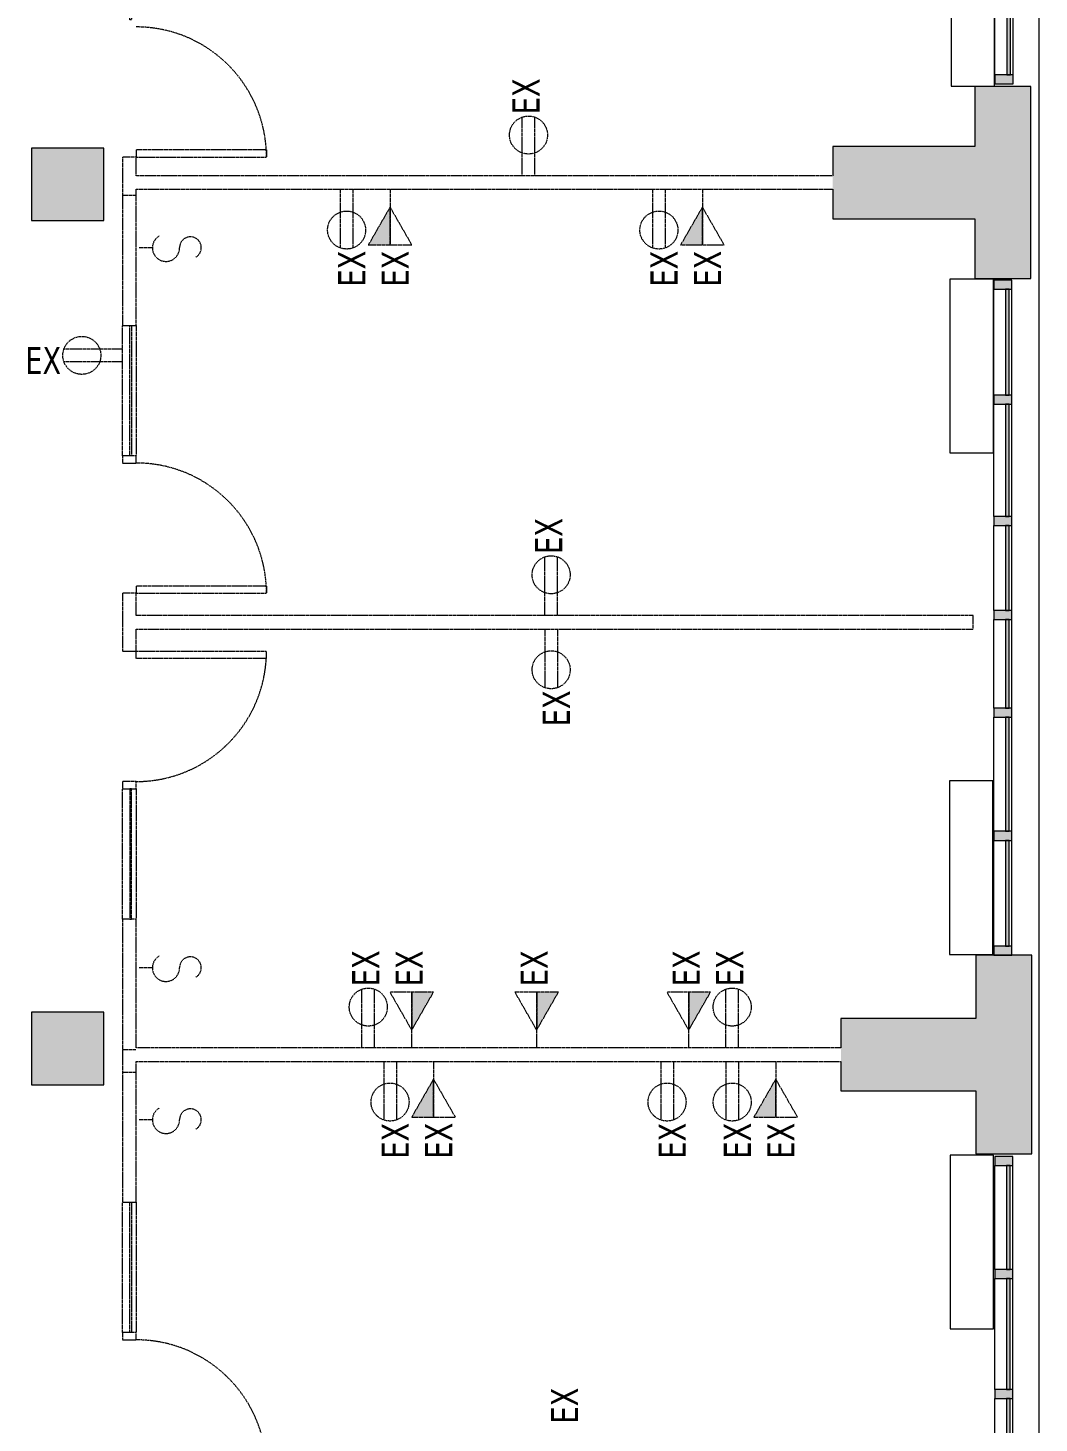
# Model space of a CAD drawing. Header units: inches. Extents: x -674 to 800, y -349 to 915.
# Drawn here: x 520.8 to 800, y 49.6 to 435.1 of the extents above; entities that cross this region are included whole.
import ezdxf

# ---------------------------------------------------------------- set-up
doc = ezdxf.new("R2010")
doc.units = ezdxf.units.IN
doc.header["$MEASUREMENT"] = 0
for name, pattern in [('Demolished', [0.1875, 0.125, -0.0625]), ('Demolished 3_128_', [0.046875, 0.023437, -0.023437]), ('Hidden 1_16_', [0.09375, 0.0625, -0.03125])]:
    doc.linetypes.add(name, pattern=pattern)
for name, color, linetype, lineweight in [('A-ANNO-NOTE', 131, 'Demolished', 9), ('A-DOOR', 31, 'Continuous', 13), ('A-DOOR-FRAM', 31, 'Demolished', 20), ('A-FLOR', 192, 'Continuous', 13), ('A-GLAZ', 151, 'Demolished', 20), ('A-GLAZ-CURT', 52, 'Continuous', 13), ('A-GLAZ-CWMG', 51, 'Continuous', 13), ('A-WALL', 113, 'Continuous', 13), ('A-WALL-PATT', 111, 'Continuous', 13), ('M-EQPM', 50, 'Continuous', 13)]:
    doc.layers.add(name, color=color, linetype=linetype, lineweight=lineweight)
doc.styles.add('Tahoma', font='tahoma.ttf', dxfattribs={"width": 0.85, "height": 7.5})

# ---------------------------------------------------------------- blocks, each defined once
blk = doc.blocks.new('System Panel - Glazed-1563014-New Construction - Demolition Plan')
at = {"layer": 'A-GLAZ-CURT', "lineweight": 9}
blk.add_hatch(color=9, dxfattribs=at).paths.add_polyline_path([(14.25, 1.75), (-14.25, 1.75), (-14.25, 0.75), (14.25, 0.75)], flags=0)
at = {"layer": 'A-GLAZ-CURT', "color": 251, "lineweight": 20}
for p, q in [((14.25, 1.75), (-14.25, 1.75)), ((-14.25, 1.75), (-14.25, 0.75)), ((-14.25, 0.75), (14.25, 0.75)), ((14.25, 0.75), (14.25, 1.75))]:
    blk.add_line(p, q, dxfattribs=at)
blk = doc.blocks.new('Rectangular Mullion - Rectangular Mullion 1-1562989-New Construction - Demolition Plan')
at = {"layer": 'A-GLAZ-CWMG', "lineweight": 9}
blk.add_hatch(color=9, dxfattribs=at).paths.add_polyline_path([(1.25, 2.5), (1.25, -2.5), (-1.25, -2.5), (-1.25, 2.5)], flags=0)
at = {"layer": 'A-GLAZ-CWMG', "color": 251, "lineweight": 20}
for p, q in [((-1.25, 2.5), (1.25, 2.5)), ((-1.25, -2.5), (-1.25, 2.5)), ((1.25, 2.5), (1.25, -2.5)), ((1.25, -2.5), (-1.25, -2.5))]:
    blk.add_line(p, q, dxfattribs=at)
blk = doc.blocks.new('Rectangular Mullion - Rectangular Mullion 1-1562993-New Construction - Demolition Plan')
at = {"layer": 'A-GLAZ-CWMG', "lineweight": 9}
blk.add_hatch(color=9, dxfattribs=at).paths.add_polyline_path([(0, -1.75), (0, -2.5), (-2.5, -2.5), (-2.5, 2.5), (0, 2.5), (0, -0.75)], flags=0)
at = {"layer": 'A-GLAZ-CWMG', "color": 251, "lineweight": 20}
for p, q in [((-2.5, 2.5), (0, 2.5)), ((-2.5, -2.5), (-2.5, 2.5)), ((0, 2.5), (0, -2.5)), ((0, -2.5), (-2.5, -2.5))]:
    blk.add_line(p, q, dxfattribs=at)
blk = doc.blocks.new('System Panel - Glazed-1562994-New Construction - Demolition Plan')
at = {"layer": 'A-GLAZ-CURT', "lineweight": 9}
blk.add_hatch(color=9, dxfattribs=at).paths.add_polyline_path([(14.625, 1.75), (-14.625, 1.75), (-14.625, 0.75), (14.625, 0.75)], flags=0)
at = {"layer": 'A-GLAZ-CURT', "color": 251, "lineweight": 20}
for p, q in [((14.625, 1.75), (-14.625, 1.75)), ((-14.625, 1.75), (-14.625, 0.75)), ((-14.625, 0.75), (14.625, 0.75)), ((14.625, 0.75), (14.625, 1.75))]:
    blk.add_line(p, q, dxfattribs=at)
blk = doc.blocks.new('Rectangular Mullion - Rectangular Mullion 1-1562964-New Construction - Demolition Plan')
at = {"layer": 'A-GLAZ-CWMG', "lineweight": 9}
for p, q in [((787.54, 181.4), (787.54, 210.65)), ((792.54, 181.4), (792.54, 210.65))]:
    blk.add_line(p, q, dxfattribs=at)
blk = doc.blocks.new('System Panel - Glazed-1562995-New Construction - Demolition Plan')
at = {"layer": 'A-GLAZ-CURT', "lineweight": 9}
blk.add_hatch(color=9, dxfattribs=at).paths.add_polyline_path([(15.75, 1.75), (-15.75, 1.75), (-15.75, 0.75), (15.75, 0.75)], flags=0)
at = {"layer": 'A-GLAZ-CURT', "color": 251, "lineweight": 20}
for p, q in [((15.75, 1.75), (-15.75, 1.75)), ((-15.75, 1.75), (-15.75, 0.75)), ((-15.75, 0.75), (15.75, 0.75)), ((15.75, 0.75), (15.75, 1.75))]:
    blk.add_line(p, q, dxfattribs=at)
blk = doc.blocks.new('Rectangular Mullion - Rectangular Mullion 1-1562980-New Construction - Demolition Plan')
at = {"layer": 'A-GLAZ-CWMG', "lineweight": 9}
for p, q in [((787.54, 213.15), (787.54, 244.65)), ((792.54, 213.15), (792.54, 244.65))]:
    blk.add_line(p, q, dxfattribs=at)
blk = doc.blocks.new('System Panel - Glazed-1562996-New Construction - Demolition Plan')
at = {"layer": 'A-GLAZ-CURT', "lineweight": 9}
blk.add_hatch(color=9, dxfattribs=at).paths.add_polyline_path([(-10.67, 0.75), (12.25, 0.75), (12.25, 1.75), (-12.25, 1.75), (-12.25, 0.75)], flags=0)
at = {"layer": 'A-GLAZ-CURT', "color": 251, "lineweight": 20}
for p, q in [((12.25, 1.75), (-12.25, 1.75)), ((-12.25, 1.75), (-12.25, 0.75)), ((-12.25, 0.75), (12.25, 0.75)), ((12.25, 0.75), (12.25, 1.75))]:
    blk.add_line(p, q, dxfattribs=at)
blk = doc.blocks.new('Rectangular Mullion - Rectangular Mullion 1-1562977-New Construction - Demolition Plan')
at = {"layer": 'A-GLAZ-CWMG', "lineweight": 9}
for p, q in [((787.54, 247.15), (787.54, 271.65)), ((792.54, 247.15), (792.54, 271.65))]:
    blk.add_line(p, q, dxfattribs=at)
blk = doc.blocks.new('System Panel - Glazed-1562997-New Construction - Demolition Plan')
at = {"layer": 'A-GLAZ-CURT', "lineweight": 9}
blk.add_hatch(color=9, dxfattribs=at).paths.add_polyline_path([(11.75, 1.75), (-11.75, 1.75), (-11.75, 0.75), (11.75, 0.75)], flags=0)
at = {"layer": 'A-GLAZ-CURT', "color": 251, "lineweight": 20}
for p, q in [((11.75, 1.75), (-11.75, 1.75)), ((-11.75, 1.75), (-11.75, 0.75)), ((-11.75, 0.75), (11.75, 0.75)), ((11.75, 0.75), (11.75, 1.75))]:
    blk.add_line(p, q, dxfattribs=at)
blk = doc.blocks.new('Rectangular Mullion - Rectangular Mullion 1-1562973-New Construction - Demolition Plan')
at = {"layer": 'A-GLAZ-CWMG', "lineweight": 9}
for p, q in [((787.54, 274.15), (787.54, 297.65)), ((792.54, 274.15), (792.54, 297.65))]:
    blk.add_line(p, q, dxfattribs=at)
blk = doc.blocks.new('System Panel - Glazed-1562998-New Construction - Demolition Plan')
at = {"layer": 'A-GLAZ-CURT', "lineweight": 9}
blk.add_hatch(color=9, dxfattribs=at).paths.add_polyline_path([(-15.5, 0.75), (15.5, 0.75), (15.5, 1.75), (-15.5, 1.75)], flags=0)
at = {"layer": 'A-GLAZ-CURT', "color": 251, "lineweight": 20}
for p, q in [((15.5, 1.75), (-15.5, 1.75)), ((-15.5, 1.75), (-15.5, 0.75)), ((-15.5, 0.75), (15.5, 0.75)), ((15.5, 0.75), (15.5, 1.75))]:
    blk.add_line(p, q, dxfattribs=at)
blk = doc.blocks.new('Rectangular Mullion - Rectangular Mullion 1-1562969-New Construction - Demolition Plan')
at = {"layer": 'A-GLAZ-CWMG', "lineweight": 9}
for p, q in [((787.54, 300.15), (787.54, 331.15)), ((792.54, 300.15), (792.54, 331.15))]:
    blk.add_line(p, q, dxfattribs=at)
blk = doc.blocks.new('Rectangular Mullion - Rectangular Mullion 1-1563009-New Construction - Demolition Plan')
at = {"layer": 'A-GLAZ-CWMG', "lineweight": 9}
for p, q in [((787.85, 422.15), (787.85, 450.65)), ((792.85, 422.15), (792.85, 450.65))]:
    blk.add_line(p, q, dxfattribs=at)
blk = doc.blocks.new('System Panel - Glazed-1563873-New Construction - Demolition Plan')
at = {"layer": 'A-GLAZ-CURT', "lineweight": 9}
blk.add_hatch(color=9, dxfattribs=at).paths.add_polyline_path([(15.34375, 1.75), (-15.34375, 1.75), (-15.34375, 0.75), (15.34375, 0.75)], flags=0)
at = {"layer": 'A-GLAZ-CURT', "color": 251, "lineweight": 20}
for p, q in [((15.34375, 1.75), (-15.34375, 1.75)), ((-15.34375, 1.75), (-15.34375, 0.75)), ((-15.34375, 0.75), (15.34375, 0.75)), ((15.34375, 0.75), (15.34375, 1.75))]:
    blk.add_line(p, q, dxfattribs=at)
blk = doc.blocks.new('System Panel - Glazed-1563874-New Construction - Demolition Plan')
at = {"layer": 'A-GLAZ-CURT', "lineweight": 9}
blk.add_hatch(color=9, dxfattribs=at).paths.add_polyline_path([(14.34375, 1.75), (-14.34375, 1.75), (-14.34375, 0.75), (14.34375, 0.75)], flags=0)
at = {"layer": 'A-GLAZ-CURT', "color": 251, "lineweight": 20}
for p, q in [((14.34375, 1.75), (-14.34375, 1.75)), ((-14.34375, 1.75), (-14.34375, 0.75)), ((-14.34375, 0.75), (14.34375, 0.75)), ((14.34375, 0.75), (14.34375, 1.75))]:
    blk.add_line(p, q, dxfattribs=at)
blk = doc.blocks.new('Rectangular Mullion - Rectangular Mullion 1-1563869-New Construction - Demolition Plan')
at = {"layer": 'A-GLAZ-CWMG', "lineweight": 9}
for p, q in [((787.79, 92.09), (787.79, 120.78)), ((792.79, 92.09), (792.79, 120.78))]:
    blk.add_line(p, q, dxfattribs=at)
blk = doc.blocks.new('Rectangular Mullion - Rectangular Mullion 1-1563870-New Construction - Demolition Plan')
at = {"layer": 'A-GLAZ-CWMG', "lineweight": 9}
for p, q in [((787.79, 58.9), (787.79, 89.59)), ((792.79, 58.9), (792.79, 89.59))]:
    blk.add_line(p, q, dxfattribs=at)
blk = doc.blocks.new('Rectangular Mullion - Rectangular Mullion 1-V10-New Construction - Demolition Plan')
at = {"layer": 'A-GLAZ-CWMG', "lineweight": 9}
for p, q in [((787.79, 32.53), (787.79, 56.4)), ((792.79, 31.9), (792.79, 56.4))]:
    blk.add_line(p, q, dxfattribs=at)
blk = doc.blocks.new('Single-Flush - With Sidelight - 36_ x 84_-1632975-New Construction - Demolition Plan')
at = {"layer": 'A-DOOR', "color": 251, "linetype": 'Hidden 1_16_', "lineweight": 20}
for p, q in [((-16, -1.875), (-18, -1.875)), ((-18, -1.875), (-18, -37.875)), ((-16, -37.875), (-16, -1.875)), ((-16, -37.875), (-18, -37.875))]:
    blk.add_line(p, q, dxfattribs=at)
at = {"layer": 'A-DOOR', "color": 252, "linetype": 'Demolished 3_128_', "lineweight": 9}
blk.add_arc((-18, -1.875), 36, 270, 0, dxfattribs=at)
at = {"layer": 'A-DOOR-FRAM', "color": 251, "linetype": 'Hidden 1_16_'}
blk.add_line((92, 1.875), (92, -1.875), dxfattribs=at)
at = {"layer": 'A-GLAZ', "color": 251, "linetype": 'Hidden 1_16_'}
for p, q in [((20, -0.625), (20, -0.125)), ((20, -0.125), (56, -0.125)), ((56, -0.625), (20, -0.625)), ((56, -0.125), (56, -0.625))]:
    blk.add_line(p, q, dxfattribs=at)
blk = doc.blocks.new('Single-Flush - With Sidelight - 36_ x 84_-1633074-New Construction - Demolition Plan')
at = {"layer": 'A-DOOR', "color": 251, "linetype": 'Hidden 1_16_', "lineweight": 20}
for p, q in [((-16, 37.875), (-18, 37.875)), ((-18, 1.875), (-18, 37.875)), ((-16, 37.875), (-16, 1.875)), ((-16, 1.875), (-18, 1.875))]:
    blk.add_line(p, q, dxfattribs=at)
at = {"layer": 'A-DOOR', "color": 252, "linetype": 'Demolished 3_128_', "lineweight": 9}
blk.add_arc((-18, 1.875), 36, 360, 90, dxfattribs=at)
at = {"layer": 'A-DOOR-FRAM', "color": 251, "linetype": 'Hidden 1_16_'}
blk.add_line((92, -1.875), (92, 1.875), dxfattribs=at)
at = {"layer": 'A-GLAZ', "color": 251, "linetype": 'Hidden 1_16_'}
for p, q in [((56, 0.625), (20, 0.625)), ((20, 0.625), (20, 0.125)), ((20, 0.125), (56, 0.125)), ((56, 0.125), (56, 0.625))]:
    blk.add_line(p, q, dxfattribs=at)
blk = doc.blocks.new('Perimeter Unit13 - Perimeter Unit-1625604-New Construction - Demolition Plan')
at = {"layer": 'M-EQPM', "lineweight": 9}
for p, q in [((166.42, 904.65), (118.42, 904.65)), ((118.42, 904.65), (118.42, 892.65)), ((166.42, 892.65), (166.42, 904.65)), ((118.42, 892.65), (166.42, 892.65))]:
    blk.add_line(p, q, dxfattribs=at)
blk = doc.blocks.new('Perimeter Unit14 - Perimeter Unit-1625616-New Construction - Demolition Plan')
at = {"layer": 'M-EQPM', "lineweight": 9}
for p, q in [((166.42, 371.15), (118.42, 371.15)), ((118.42, 371.15), (118.42, 359.15)), ((166.42, 359.15), (166.42, 371.15)), ((118.42, 359.15), (166.42, 359.15))]:
    blk.add_line(p, q, dxfattribs=at)
blk = doc.blocks.new('Perimeter Unit15 - Perimeter Unit-1625648-New Construction - Demolition Plan')
at = {"layer": 'M-EQPM', "lineweight": 9}
for p, q in [((157.85, 901.65), (109.85, 901.65)), ((109.85, 901.65), (109.85, 889.65)), ((157.85, 889.65), (157.85, 901.65)), ((109.85, 889.65), (157.85, 889.65))]:
    blk.add_line(p, q, dxfattribs=at)
blk = doc.blocks.new('Perimeter Unit16 - Perimeter Unit-1625680-New Construction - Demolition Plan')
at = {"layer": 'M-EQPM', "lineweight": 9}
for p, q in [((166.42, 904.65), (118.42, 904.65)), ((118.42, 904.65), (118.42, 892.65)), ((166.42, 892.65), (166.42, 904.65)), ((118.42, 892.65), (166.42, 892.65))]:
    blk.add_line(p, q, dxfattribs=at)

msp = doc.modelspace()

# ---------------------------------------------------------------- hatches: boundary and pattern name
at = {"layer": 'A-ANNO-NOTE', "linetype": 'Demolished 3_128_'}
for points in [[(620.79, 375.15), (620.79, 385.61), (614.79, 375.15)], [(707.04, 375.15), (707.04, 385.61), (701.04, 375.15)], [(626.79, 158.26), (632.79, 168.72), (626.79, 168.72)], [(661.29, 158.26), (667.29, 168.72), (661.29, 168.72)], [(703.29, 158.26), (709.29, 168.72), (703.29, 168.72)], [(632.79, 134.21), (632.79, 144.67), (626.79, 134.21)], [(727.29, 134.21), (727.29, 144.67), (721.29, 134.21)]]:
    msp.add_hatch(color=8, dxfattribs=at).paths.add_polyline_path(points, flags=0)
at = {"layer": 'A-WALL-PATT'}
for points in [[(797.79, 365.9), (797.79, 418.9), (782.29, 418.9), (782.29, 365.9), (782.54, 365.9)], [(541.79, 381.9), (541.79, 401.9), (521.79, 401.9), (521.79, 381.9)], [(743.04, 382.4), (782.29, 382.4), (782.29, 402.4), (743.04, 402.4), (743.04, 390.53)], [(798.04, 124.03), (798.04, 178.9), (782.54, 178.9), (782.54, 124.03)], [(541.79, 143.15), (541.79, 163.15), (521.79, 163.15), (521.79, 143.15)], [(745.29, 141.47), (782.54, 141.47), (782.54, 161.47), (745.29, 161.47), (745.29, 149.59)]]:
    msp.add_hatch(color=253, dxfattribs=at).paths.add_polyline_path(points, flags=0)

# ---------------------------------------------------------------- linework, layer by layer
at = {"layer": 'A-ANNO-NOTE', "color": 252, "linetype": 'Demolished 3_128_'}
for p, q in [((657.29, 394.28), (657.29, 410.48)), ((660.78, 394.28), (660.78, 410.48)), ((607.05, 390.53), (607.05, 374.33)), ((610.53, 390.53), (610.53, 374.33)), ((620.79, 390.53), (620.79, 375.15)), ((693.3, 390.53), (693.3, 374.33)), ((696.78, 390.53), (696.78, 374.33)), ((707.04, 390.53), (707.04, 375.15)), ((620.79, 385.61), (614.79, 375.15)), ((620.79, 385.61), (614.79, 375.15)), ((620.79, 375.15), (620.79, 385.61)), ((620.79, 385.61), (626.79, 375.15)), ((707.04, 385.61), (701.04, 375.15)), ((707.04, 385.61), (701.04, 375.15)), ((707.04, 375.15), (707.04, 385.61)), ((707.04, 385.61), (713.04, 375.15)), ((555.16, 374.41), (551.5, 374.41)), ((614.79, 375.15), (620.79, 375.15)), ((614.79, 375.15), (626.79, 375.15)), ((701.04, 375.15), (707.04, 375.15)), ((701.04, 375.15), (713.04, 375.15)), ((546.91, 346.4), (530.71, 346.4)), ((546.91, 342.91), (530.71, 342.91)), ((663.54, 272.79), (663.54, 288.98)), ((667.03, 272.79), (667.03, 288.98)), ((663.55, 269.04), (663.55, 252.84)), ((667.03, 269.04), (667.03, 252.84)), ((555.16, 175.47), (551.5, 175.47)), ((613.04, 153.34), (613.04, 169.54)), ((616.53, 153.34), (616.53, 169.54)), ((626.79, 158.26), (620.79, 168.72)), ((632.79, 168.72), (620.79, 168.72)), ((632.79, 168.72), (626.79, 168.72)), ((626.79, 168.72), (626.79, 158.26)), ((626.79, 158.26), (632.79, 168.72)), ((626.79, 153.34), (626.79, 168.72)), ((626.79, 158.26), (632.79, 168.72)), ((661.29, 158.26), (655.29, 168.72)), ((667.29, 168.72), (655.29, 168.72)), ((667.29, 168.72), (661.29, 168.72)), ((661.29, 168.72), (661.29, 158.26)), ((661.29, 158.26), (667.29, 168.72)), ((661.29, 153.34), (661.29, 168.72)), ((661.29, 158.26), (667.29, 168.72)), ((703.29, 158.26), (697.29, 168.72)), ((709.29, 168.72), (697.29, 168.72)), ((709.29, 168.72), (703.29, 168.72)), ((703.29, 168.72), (703.29, 158.26)), ((703.29, 158.26), (709.29, 168.72)), ((703.29, 153.34), (703.29, 168.72)), ((703.29, 158.26), (709.29, 168.72)), ((713.54, 153.34), (713.54, 169.54)), ((717.03, 153.34), (717.03, 169.54)), ((619.05, 149.59), (619.05, 133.39)), ((622.53, 149.59), (622.53, 133.39)), ((632.79, 149.59), (632.79, 134.21)), ((695.55, 149.59), (695.55, 133.39)), ((699.03, 149.59), (699.03, 133.39)), ((713.55, 149.59), (713.55, 133.39)), ((717.03, 149.59), (717.03, 133.39)), ((727.29, 149.59), (727.29, 134.21)), ((632.79, 144.67), (626.79, 134.21)), ((632.79, 144.67), (626.79, 134.21)), ((632.79, 134.21), (632.79, 144.67)), ((632.79, 144.67), (638.79, 134.21)), ((727.29, 144.67), (721.29, 134.21)), ((727.29, 144.67), (721.29, 134.21)), ((727.29, 134.21), (727.29, 144.67)), ((727.29, 144.67), (733.29, 134.21)), ((555.16, 133.47), (551.5, 133.47)), ((626.79, 134.21), (632.79, 134.21)), ((626.79, 134.21), (638.79, 134.21)), ((721.29, 134.21), (727.29, 134.21)), ((721.29, 134.21), (733.29, 134.21))]:
    msp.add_line(p, q, dxfattribs=at)
for centre in [(659.03, 405.53), (608.79, 379.28), (695.04, 379.28), (535.67, 344.65), (665.28, 284.03), (665.29, 257.79), (614.78, 164.59), (715.28, 164.59), (620.79, 138.35), (697.29, 138.35), (715.29, 138.35)]:
    msp.add_circle(centre, 5.25, dxfattribs=at)
for centre, radius, start, end in [((558.91, 374.36), 3.75, 120, 0.7739), ((565.66, 374.41), 3, 300, 180), ((558.91, 175.42), 3.75, 120, 0.7739), ((565.66, 175.47), 3, 300, 180), ((558.91, 133.42), 3.75, 120, 0.7739), ((565.66, 133.47), 3, 300, 180)]:
    msp.add_arc(centre, radius, start, end, dxfattribs=at)
at = {"layer": 'A-FLOR'}
msp.add_line((800.04, -348.6), (800.04, 877.65), dxfattribs=at)
at = {"layer": 'A-WALL', "color": 251, "lineweight": 20}
for p, q in [((782.29, 418.9), (782.29, 402.4)), ((797.79, 418.9), (782.29, 418.9)), ((797.79, 365.9), (797.79, 418.9)), ((541.79, 401.9), (521.79, 401.9)), ((521.79, 401.9), (521.79, 381.9)), ((541.79, 381.9), (541.79, 401.9)), ((782.29, 402.4), (743.04, 402.4)), ((743.04, 402.4), (743.04, 394.28)), ((743.04, 390.53), (743.04, 382.4)), ((521.79, 381.9), (541.79, 381.9)), ((743.04, 382.4), (782.29, 382.4)), ((782.29, 382.4), (782.29, 365.9)), ((782.29, 365.9), (797.79, 365.9)), ((798.04, 178.9), (782.54, 178.9)), ((782.54, 178.9), (782.54, 161.47)), ((798.04, 124.03), (798.04, 178.9)), ((541.79, 163.15), (521.79, 163.15)), ((521.79, 163.15), (521.79, 143.15)), ((541.79, 143.15), (541.79, 163.15)), ((782.54, 161.47), (745.29, 161.47)), ((745.29, 161.47), (745.29, 153.34)), ((745.29, 149.59), (745.29, 141.47)), ((521.79, 143.15), (541.79, 143.15)), ((745.29, 141.47), (782.54, 141.47)), ((782.54, 141.47), (782.54, 124.03)), ((782.54, 124.03), (798.04, 124.03))]:
    msp.add_line(p, q, dxfattribs=at)
at = {"layer": 'A-WALL', "color": 251, "linetype": 'Hidden 1_16_', "lineweight": 20}
for p, q in [((550.66, 399.4), (546.91, 399.4)), ((546.91, 399.4), (546.91, 352.91)), ((550.66, 394.28), (550.66, 399.4)), ((743.04, 394.28), (550.66, 394.28)), ((550.66, 352.91), (550.66, 390.53)), ((550.66, 390.53), (743.04, 390.53)), ((546.91, 352.91), (550.66, 352.91)), ((550.66, 316.91), (546.91, 316.91)), ((546.91, 316.91), (546.91, 314.91)), ((550.66, 314.91), (550.66, 316.91)), ((546.91, 314.91), (550.66, 314.91)), ((550.66, 278.91), (546.91, 278.91)), ((546.91, 278.91), (546.91, 262.91)), ((550.66, 272.79), (550.66, 278.91)), ((781.79, 272.79), (550.66, 272.79)), ((781.79, 269.04), (781.79, 272.79)), ((550.66, 262.91), (550.66, 269.04)), ((550.66, 269.04), (781.79, 269.04)), ((546.91, 262.91), (550.66, 262.91)), ((550.66, 226.91), (546.91, 226.91)), ((546.91, 226.91), (546.91, 224.91)), ((546.91, 224.91), (550.66, 224.91)), ((550.66, 224.91), (550.66, 226.91)), ((550.66, 188.91), (546.91, 188.91)), ((546.91, 188.91), (546.91, 110.65)), ((550.66, 153.34), (550.66, 188.91)), ((745.29, 153.34), (550.66, 153.34)), ((550.66, 110.65), (550.66, 149.59)), ((550.66, 149.59), (745.29, 149.59)), ((546.91, 110.65), (550.66, 110.65)), ((550.66, 74.65), (546.91, 74.65)), ((546.91, 74.65), (546.91, 72.65)), ((550.66, 72.65), (550.66, 74.65)), ((546.91, 72.65), (550.66, 72.65))]:
    msp.add_line(p, q, dxfattribs=at)
at = {"layer": 'A-WALL', "color": 252, "linetype": 'Demolished 3_128_', "lineweight": 9}
for p, q in [((546.91, 316.91), (546.91, 352.91)), ((550.66, 352.91), (550.66, 316.91)), ((546.91, 188.91), (546.91, 224.91)), ((550.66, 224.91), (550.66, 188.91)), ((546.91, 74.65), (546.91, 110.65)), ((550.66, 110.65), (550.66, 74.65))]:
    msp.add_line(p, q, dxfattribs=at)

# ---------------------------------------------------------------- block references
at = {"layer": 'A-DOOR', "color": 252, "linetype": 'Demolished 3_128_', "lineweight": 9}
for name, p, rotation in [('Single-Flush - With Sidelight - 36_ x 84_-1632975-New Construction - Demolition Plan', (548.79, 417.4), 89.99999999999991), ('Single-Flush - With Sidelight - 36_ x 84_-1632975-New Construction - Demolition Plan', (548.79, 296.91), 89.99999999999991), ('Single-Flush - With Sidelight - 36_ x 84_-1633074-New Construction - Demolition Plan', (548.79, 244.91), 269.9999999999999), ('Single-Flush - With Sidelight - 36_ x 84_-1632975-New Construction - Demolition Plan', (548.79, 54.65), 89.99999999999991)]:
    msp.add_blockref(name, p, dxfattribs=dict(at, rotation=rotation))
at = {"layer": 'A-GLAZ-CURT', "lineweight": 9, "rotation": 269.9999999999999}
for name, p in [('System Panel - Glazed-1563014-New Construction - Demolition Plan', (790.35, 436.4)), ('System Panel - Glazed-1562994-New Construction - Demolition Plan', (790.04, 348.28)), ('System Panel - Glazed-1562998-New Construction - Demolition Plan', (790.04, 315.65)), ('System Panel - Glazed-1562997-New Construction - Demolition Plan', (790.04, 285.9)), ('System Panel - Glazed-1562996-New Construction - Demolition Plan', (790.04, 259.4)), ('System Panel - Glazed-1562995-New Construction - Demolition Plan', (790.04, 228.9)), ('System Panel - Glazed-1562994-New Construction - Demolition Plan', (790.04, 196.03)), ('System Panel - Glazed-1563874-New Construction - Demolition Plan', (790.29, 106.44)), ('System Panel - Glazed-1563873-New Construction - Demolition Plan', (790.29, 74.25)), ('System Panel - Glazed-1562996-New Construction - Demolition Plan', (790.29, 44.15))]:
    msp.add_blockref(name, p, dxfattribs=at)
at = {"layer": 'A-GLAZ-CWMG', "lineweight": 9}
for name, p in [('Rectangular Mullion - Rectangular Mullion 1-1563009-New Construction - Demolition Plan', (0, 0)), ('Rectangular Mullion - Rectangular Mullion 1-1562964-New Construction - Demolition Plan', (0, 152.25)), ('Rectangular Mullion - Rectangular Mullion 1-1562969-New Construction - Demolition Plan', (0, 0)), ('Rectangular Mullion - Rectangular Mullion 1-1562973-New Construction - Demolition Plan', (0, 0)), ('Rectangular Mullion - Rectangular Mullion 1-1562977-New Construction - Demolition Plan', (0, 0)), ('Rectangular Mullion - Rectangular Mullion 1-1562980-New Construction - Demolition Plan', (0, 0)), ('Rectangular Mullion - Rectangular Mullion 1-1562964-New Construction - Demolition Plan', (0, 0)), ('Rectangular Mullion - Rectangular Mullion 1-1563869-New Construction - Demolition Plan', (0, 0)), ('Rectangular Mullion - Rectangular Mullion 1-1563870-New Construction - Demolition Plan', (0, 0)), ('Rectangular Mullion - Rectangular Mullion 1-V10-New Construction - Demolition Plan', (0, 0))]:
    msp.add_blockref(name, p, dxfattribs=at)
at = {"layer": 'A-GLAZ-CWMG', "lineweight": 9, "extrusion": (0, 0, -1), "rotation": 270.0000000000001}
for name, p in [('Rectangular Mullion - Rectangular Mullion 1-1562989-New Construction - Demolition Plan', (-790.35, 420.9)), ('Rectangular Mullion - Rectangular Mullion 1-1562989-New Construction - Demolition Plan', (-790.04, 364.15)), ('Rectangular Mullion - Rectangular Mullion 1-1562989-New Construction - Demolition Plan', (-790.04, 332.4)), ('Rectangular Mullion - Rectangular Mullion 1-1562989-New Construction - Demolition Plan', (-790.04, 298.9)), ('Rectangular Mullion - Rectangular Mullion 1-1562989-New Construction - Demolition Plan', (-790.04, 272.9)), ('Rectangular Mullion - Rectangular Mullion 1-1562989-New Construction - Demolition Plan', (-790.04, 245.9)), ('Rectangular Mullion - Rectangular Mullion 1-1562989-New Construction - Demolition Plan', (-790.04, 211.9)), ('Rectangular Mullion - Rectangular Mullion 1-1562993-New Construction - Demolition Plan', (-790.04, 178.9)), ('Rectangular Mullion - Rectangular Mullion 1-1562989-New Construction - Demolition Plan', (-790.29, 122.03)), ('Rectangular Mullion - Rectangular Mullion 1-1562989-New Construction - Demolition Plan', (-790.29, 90.84)), ('Rectangular Mullion - Rectangular Mullion 1-1562989-New Construction - Demolition Plan', (-790.29, 57.65))]:
    msp.add_blockref(name, p, dxfattribs=at)
at = {"layer": 'M-EQPM', "lineweight": 9}
for name, p, rotation in [('Perimeter Unit14 - Perimeter Unit-1625616-New Construction - Demolition Plan', (1146.89, 300.6), 89.99999999999997), ('Perimeter Unit13 - Perimeter Unit-1625604-New Construction - Demolition Plan', (-117.22, 484.16), 270.0000000000001), ('Perimeter Unit15 - Perimeter Unit-1625648-New Construction - Demolition Plan', (-114.35, 336.95), 270.0000000000001), ('Perimeter Unit16 - Perimeter Unit-1625680-New Construction - Demolition Plan', (-117.18, 242.12), 270.0000000000001)]:
    msp.add_blockref(name, p, dxfattribs=dict(at, rotation=rotation))

# ---------------------------------------------------------------- texts
at = {"layer": 'A-ANNO-NOTE', "color": 251, "linetype": 'Demolished 3_128_', "char_height": 7.5, "width": 11.8387, "attachment_point": 1, "rotation": 90, "line_spacing_factor": 0.994306, "style": 'Tahoma'}
for insert in [(654.58, 411.28), (606.45, 363.66), (618.45, 363.66), (692.7, 363.66), (704.7, 363.66), (660.83, 289.79), (662.95, 242.17), (610.33, 170.35), (622.33, 170.35), (656.83, 170.35), (698.83, 170.35), (710.83, 170.35), (618.45, 122.72), (630.45, 122.72), (694.95, 122.72), (712.95, 122.72), (724.95, 122.72), (665.2, 49.53)]:
    msp.add_mtext('EX', dxfattribs=dict(at, insert=insert))
at = {"layer": 'A-ANNO-NOTE', "color": 251, "linetype": 'Demolished 3_128_', "insert": (520.04, 346.99), "char_height": 7.5, "width": 11.8387, "attachment_point": 1, "line_spacing_factor": 0.994306, "style": 'Tahoma'}
msp.add_mtext('EX', dxfattribs=at)

doc.saveas('drawing.dxf')
